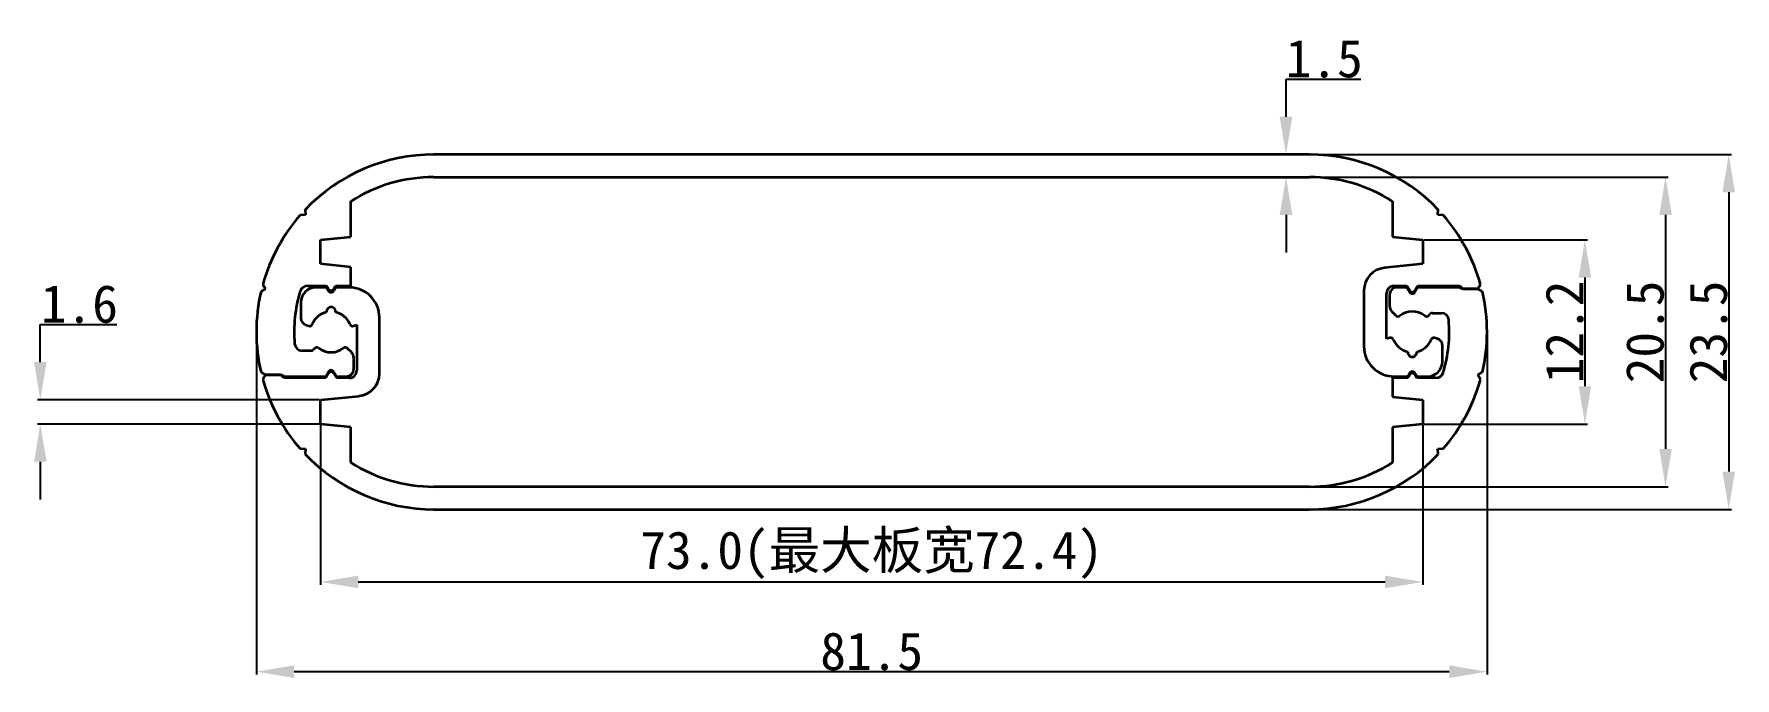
# Model space of a CAD drawing. Header units: inches. Extents: x -15 to 98, y -11 to 31.
import ezdxf

# ---------------------------------------------------------------- set-up
doc = ezdxf.new("R2010")
doc.units = ezdxf.units.IN
doc.header["$MEASUREMENT"] = 0
doc.layers.add('1', color=30, linetype='Continuous')
doc.layers.add('Visible (ISO)', color=7, linetype='Continuous', lineweight=35)
doc.styles.get("Standard").update_dxf_attribs({"font": 'simhei.ttf'})
doc.dimstyles.get("Standard").update_dxf_attribs({"dimtxt": 2.5, "dimasz": 2.5, "dimexe": 0.18, "dimexo": 0.0625, "dimgap": 0.09, "dimtad": 1, "dimtoh": 1, "dimdec": 1, "dimzin": 0, "dimdsep": 46, "dimtxsty": 'Standard', "dimcen": 0.09, "dimadec": 0, "dimazin": 0, "dimtfac": 1, "dimtdec": 1, "dimtofl": 0, "dimtmove": 0, "dimatfit": 3, "dimfxl": 1, "dimtolj": 1, "dimtzin": 0, "dimarcsym": 0})

# ---------------------------------------------------------------- blocks, each defined once
blk = doc.blocks.new('*D5')
at = {"color": 0, "lineweight": -2}
for p, q in [((69.81, 23.5), (97.69, 23.5)), ((97.51, 21), (97.51, 2.5)), ((69.81, 0), (97.69, 0))]:
    blk.add_line(p, q, dxfattribs=at)
at = {"color": 0}
for points in [[(97.09, 21), (97.92, 21), (97.51, 23.5)], [(97.09, 2.5), (97.92, 2.5), (97.51, 0)]]:
    blk.add_solid(points, dxfattribs=at)
at = {"layer": 'Defpoints', "color": 0}
for p in [(69.75, 23.5), (69.75, 0), (97.51, 0)]:
    blk.add_point(p, dxfattribs=at)
at = {"color": 0, "insert": (96.17, 11.75), "char_height": 2.5, "attachment_point": 5, "rotation": 90}
blk.add_mtext('\\A1;23.5', dxfattribs=at)
blk = doc.blocks.new('*D6')
at = {"color": 0, "lineweight": -2}
for p, q in [((0, 11.69), (0, -10.93)), ((81.5, 11.69), (81.5, -10.93)), ((79, -10.75), (2.5, -10.75))]:
    blk.add_line(p, q, dxfattribs=at)
at = {"color": 0}
for points in [[(2.5, -10.33), (2.5, -11.17), (0, -10.75)], [(79, -10.33), (79, -11.17), (81.5, -10.75)]]:
    blk.add_solid(points, dxfattribs=at)
at = {"layer": 'Defpoints', "color": 0}
for p in [(0, 11.75), (81.5, 11.75), (0, -10.75)]:
    blk.add_point(p, dxfattribs=at)
at = {"color": 0, "insert": (40.75, -9.41), "char_height": 2.5, "attachment_point": 5}
blk.add_mtext('\\A1;81.5', dxfattribs=at)
blk = doc.blocks.new('*D8')
at = {"color": 0, "lineweight": -2}
for p, q in [((-14.31, 9.75), (-14.31, 12.25)), ((-14.31, 12.25), (-9.23, 12.25)), ((4.19, 7.25), (-14.49, 7.25)), ((4.19, 5.65), (-14.49, 5.65)), ((-14.31, 3.15), (-14.31, 0.65))]:
    blk.add_line(p, q, dxfattribs=at)
at = {"color": 0}
for points in [[(-14.72, 9.75), (-13.89, 9.75), (-14.31, 7.25)], [(-14.72, 3.15), (-13.89, 3.15), (-14.31, 5.65)]]:
    blk.add_solid(points, dxfattribs=at)
at = {"layer": 'Defpoints', "color": 0}
for p in [(-14.31, 7.25), (4.25, 7.25), (4.25, 5.65)]:
    blk.add_point(p, dxfattribs=at)
at = {"color": 0, "insert": (-11.72, 13.59), "char_height": 2.5, "attachment_point": 5}
blk.add_mtext('\\A1;1.6', dxfattribs=at)
blk = doc.blocks.new('*D9')
at = {"color": 0, "lineweight": -2}
for p, q in [((69.81, 22), (93.5, 22)), ((93.32, 19.5), (93.32, 4)), ((69.81, 1.5), (93.5, 1.5))]:
    blk.add_line(p, q, dxfattribs=at)
at = {"color": 0}
for points in [[(92.91, 19.5), (93.74, 19.5), (93.32, 22)], [(92.91, 4), (93.74, 4), (93.32, 1.5)]]:
    blk.add_solid(points, dxfattribs=at)
at = {"layer": 'Defpoints', "color": 0}
for p in [(69.75, 22), (69.75, 1.5), (93.32, 1.5)]:
    blk.add_point(p, dxfattribs=at)
at = {"color": 0, "insert": (91.97, 11.75), "char_height": 2.5, "attachment_point": 5, "rotation": 90}
blk.add_mtext('\\A1;20.5', dxfattribs=at)
blk = doc.blocks.new('*D10')
at = {"color": 0, "lineweight": -2}
for p, q in [((77.31, 17.85), (88.16, 17.85)), ((87.98, 15.35), (87.98, 8.15)), ((77.31, 5.65), (88.16, 5.65))]:
    blk.add_line(p, q, dxfattribs=at)
at = {"color": 0}
for points in [[(87.57, 15.35), (88.4, 15.35), (87.98, 17.85)], [(87.57, 8.15), (88.4, 8.15), (87.98, 5.65)]]:
    blk.add_solid(points, dxfattribs=at)
at = {"layer": 'Defpoints', "color": 0}
for p in [(77.25, 17.85), (77.25, 5.65), (87.98, 5.65)]:
    blk.add_point(p, dxfattribs=at)
at = {"color": 0, "insert": (86.64, 11.75), "char_height": 2.5, "attachment_point": 5, "rotation": 90}
blk.add_mtext('\\A1;12.2', dxfattribs=at)
blk = doc.blocks.new('*D11')
at = {"layer": '1', "color": 0, "lineweight": -2}
for p, q in [((4.25, 5.59), (4.25, -4.99)), ((77.25, 5.59), (77.25, -4.99)), ((6.75, -4.81), (74.75, -4.81))]:
    blk.add_line(p, q, dxfattribs=at)
at = {"layer": '1', "color": 0}
for points in [[(6.75, -4.39), (6.75, -5.22), (4.25, -4.81)], [(74.75, -4.39), (74.75, -5.22), (77.25, -4.81)]]:
    blk.add_solid(points, dxfattribs=at)
at = {"layer": 'Defpoints', "color": 0}
for p in [(4.25, 5.65), (77.25, 5.65), (77.25, -4.81)]:
    blk.add_point(p, dxfattribs=at)
at = {"layer": '1', "color": 0, "insert": (40.75, -3.03), "char_height": 2.5, "attachment_point": 5}
blk.add_mtext('\\A1;73.0(最大板宽72.4)', dxfattribs=at)
blk = doc.blocks.new('*D12')
at = {"color": 0, "lineweight": -2}
for p, q in [((68.19, 26), (68.19, 28.5)), ((68.19, 28.5), (73.15, 28.5)), ((68.13, 23.5), (68.01, 23.5)), ((68.13, 22), (68.01, 22)), ((68.19, 19.5), (68.19, 17))]:
    blk.add_line(p, q, dxfattribs=at)
at = {"color": 0}
for points in [[(67.77, 26), (68.61, 26), (68.19, 23.5)], [(67.77, 19.5), (68.61, 19.5), (68.19, 22)]]:
    blk.add_solid(points, dxfattribs=at)
at = {"layer": 'Defpoints', "color": 0}
for p in [(68.19, 23.5), (68.19, 23.5), (68.19, 22)]:
    blk.add_point(p, dxfattribs=at)
at = {"color": 0, "insert": (70.72, 29.84), "char_height": 2.5, "attachment_point": 5}
blk.add_mtext('\\A1;1.5', dxfattribs=at)

msp = doc.modelspace()

# ---------------------------------------------------------------- linework, layer by layer
at = {"layer": 'Visible (ISO)'}
for p, q in [((69.75, 23.5), (11.75, 23.5)), ((11.75, 22), (69.75, 22)), ((6.25, 18.05), (6.25, 20.4)), ((75.25, 20.4), (75.25, 18.05)), ((3.25, 19.5), (2.9, 19.48)), ((3.23, 19.85), (3.25, 19.5)), ((78.25, 19.5), (78.27, 19.85)), ((78.6, 19.48), (78.25, 19.5)), ((4.25, 17.85), (6.25, 18.05)), ((75.25, 18.05), (77.25, 17.85)), ((4.25, 16.25), (4.25, 17.85)), ((77.25, 17.85), (77.25, 16.25)), ((6.25, 16.05), (4.25, 16.25)), ((6.25, 14.8), (6.25, 16.05)), ((77.25, 16.25), (74.7, 16)), ((0.43, 14.9), (0.61, 14.6)), ((3.38, 14.8), (4.65, 14.8)), ((4.65, 14.7), (3.95, 14.7)), ((4.65, 14.8), (4.78, 14.58)), ((4.78, 14.48), (4.65, 14.7)), ((5.12, 14.58), (5.25, 14.8)), ((5.25, 14.7), (5.12, 14.48)), ((5.25, 14.8), (6.25, 14.8)), ((6.15, 14.7), (5.25, 14.7)), ((75.35, 14.8), (76.2, 14.8)), ((76.2, 14.7), (75.55, 14.7)), ((76.2, 14.8), (76.38, 14.49)), ((76.38, 14.39), (76.2, 14.7)), ((76.72, 14.49), (76.9, 14.8)), ((76.9, 14.7), (76.72, 14.39)), ((76.9, 14.8), (79.69, 14.8)), ((79.69, 14.7), (76.9, 14.7)), ((79.69, 14.8), (79.89, 14.6)), ((79.79, 14.6), (79.69, 14.7)), ((80.89, 14.6), (81.07, 14.9)), ((0.61, 14.6), (0.31, 14.42)), ((2.95, 13.7), (2.95, 12.67)), ((73.35, 14.5), (73.35, 10.8)), ((74.85, 11.29), (74.85, 14.3)), ((75.05, 14.2), (75.05, 13.46)), ((80.89, 14.6), (79.79, 14.6)), ((79.89, 14.6), (80.89, 14.6)), ((81.19, 14.42), (80.89, 14.6)), ((8.15, 9), (8.15, 12.7)), ((75.2, 13.1), (75.46, 12.84)), ((77.64, 12.84), (77.74, 12.94)), ((77.88, 13), (78.47, 13)), ((3.32, 12.19), (3.47, 12.15)), ((6.43, 12.15), (6.65, 12.21)), ((6.65, 12.21), (6.65, 9.2)), ((75.07, 11.35), (74.85, 11.29)), ((78.18, 11.31), (78.03, 11.35)), ((3.62, 10.5), (3.03, 10.5)), ((3.86, 10.66), (3.76, 10.56)), ((6.3, 10.4), (6.04, 10.66)), ((78.55, 9.8), (78.55, 10.83)), ((0.31, 9.08), (0.61, 8.9)), ((4.6, 8.8), (4.78, 9.11)), ((5.12, 9.11), (5.3, 8.8)), ((6.45, 9.3), (6.45, 10.04)), ((76.25, 8.8), (76.38, 9.02)), ((76.72, 9.02), (76.85, 8.8)), ((80.89, 8.9), (81.19, 9.08)), ((0.61, 8.9), (0.43, 8.6)), ((1.61, 8.9), (0.61, 8.9)), ((0.61, 8.9), (1.71, 8.9)), ((1.81, 8.7), (1.61, 8.9)), ((1.71, 8.9), (1.81, 8.8)), ((1.81, 8.8), (4.6, 8.8)), ((4.6, 8.7), (1.81, 8.7)), ((4.78, 9.01), (4.6, 8.7)), ((5.3, 8.7), (5.12, 9.01)), ((5.3, 8.8), (5.95, 8.8)), ((6.15, 8.7), (5.3, 8.7)), ((76.25, 8.7), (75.25, 8.7)), ((75.25, 8.7), (75.25, 7.45)), ((75.35, 8.8), (76.25, 8.8)), ((76.38, 8.92), (76.25, 8.7)), ((76.85, 8.7), (76.72, 8.92)), ((76.85, 8.8), (77.55, 8.8)), ((78.12, 8.7), (76.85, 8.7)), ((81.07, 8.6), (80.89, 8.9)), ((4.25, 7.25), (6.8, 7.5)), ((4.25, 5.65), (4.25, 7.25)), ((75.25, 7.45), (77.25, 7.25)), ((77.25, 7.25), (77.25, 5.65)), ((6.25, 5.45), (4.25, 5.65)), ((77.25, 5.65), (75.25, 5.45)), ((6.25, 3.1), (6.25, 5.45)), ((75.25, 5.45), (75.25, 3.1)), ((2.9, 4.02), (3.25, 4)), ((3.25, 4), (3.23, 3.65)), ((78.25, 4), (78.6, 4.02)), ((78.27, 3.65), (78.25, 4)), ((69.75, 1.5), (11.75, 1.5)), ((11.75, 0), (69.75, 0))]:
    msp.add_line(p, q, dxfattribs=at)
for centre, radius, start, end in [((11.75, 11.75), 11.75, 90, 136.4446), ((69.75, 11.75), 11.75, 43.5554, 90), ((11.75, 11.75), 10.25, 90, 122.4515), ((69.75, 11.75), 10.25, 57.5485, 90), ((11.75, 11.75), 11.75, 138.8575, 164.4446), ((69.75, 11.75), 11.75, 15.5554, 41.1425), ((74.85, 14.5), 1.5, 95.7106, 180), ((3.38, 14.3), 0.5, 90, 163.0565), ((3.95, 13.7), 1, 90, 180), ((6.15, 12.7), 2, 360, 90), ((75.35, 14.3), 0.5, 90, 180), ((75.55, 14.2), 0.5, 90, 180), ((11.75, 11.75), 11.75, 166.8575, 193.1425), ((11.75, 11.75), 9.25, 163.0565, 184.9171), ((4.95, 14.68), 0.2, 210, 330), ((4.95, 14.58), 0.2, 210, 330), ((76.55, 14.59), 0.2, 210, 330), ((76.55, 14.49), 0.2, 210, 330), ((69.75, 11.75), 11.75, 346.8575, 13.1425), ((3.45, 12.67), 0.5, 180, 255), ((4.95, 11.75), 1.35, 102.7587, 157.5863), ((4.95, 13.1), 0.3, 353.6206, 186.3794), ((4.95, 11.75), 1.35, 22.4137, 77.2413), ((75.55, 13.46), 0.5, 180, 225), ((75.6, 12.98), 0.2, 225, 307.5863), ((76.55, 11.75), 1.35, 52.4137, 127.5863), ((77.5, 12.98), 0.2, 232.4137, 315), ((77.88, 12.8), 0.2, 90, 135), ((78.47, 12.5), 0.5, 4.9171, 90), ((69.75, 11.75), 9.25, 343.0565, 4.9171), ((3.52, 12.34), 0.2, 255, 337.5863), ((6.38, 12.34), 0.2, 202.4137, 285), ((75.12, 11.16), 0.2, 22.4137, 105), ((77.98, 11.16), 0.2, 75, 157.5863), ((78.05, 10.83), 0.5, 0, 75), ((3.03, 11), 0.5, 184.9171, 270), ((3.62, 10.7), 0.2, 270, 315), ((4, 10.52), 0.2, 52.4137, 135), ((4.95, 11.75), 1.35, 232.4137, 307.5863), ((5.9, 10.52), 0.2, 45, 127.5863), ((5.95, 10.04), 0.5, 360, 45), ((75.35, 10.8), 2, 180, 270), ((76.55, 11.75), 1.35, 202.4137, 257.2413), ((76.55, 10.4), 0.3, 173.6206, 6.3794), ((76.55, 11.75), 1.35, 282.7587, 337.5863), ((4.95, 9.01), 0.2, 30, 150), ((4.95, 8.91), 0.2, 30, 150), ((5.95, 9.3), 0.5, 270, 0), ((6.15, 9.2), 0.5, 270, 0), ((76.55, 8.92), 0.2, 30, 150), ((76.55, 8.82), 0.2, 30, 150), ((77.55, 9.8), 1, 270, 0), ((78.12, 9.2), 0.5, 270, 343.0565), ((11.75, 11.75), 11.75, 195.5554, 221.1425), ((6.65, 9), 1.5, 275.7106, 360), ((69.75, 11.75), 11.75, 318.8575, 344.4446), ((11.75, 11.75), 11.75, 223.5554, 270), ((69.75, 11.75), 11.75, 270, 316.4446), ((11.75, 11.75), 10.25, 237.5485, 270), ((69.75, 11.75), 10.25, 270, 302.4515)]:
    msp.add_arc(centre, radius, start, end, dxfattribs=at)

# ---------------------------------------------------------------- dimensions: what is measured, and where the dimension line sits
for base, p1, p2, picture, middle in [((68.19, 23.5), (68.19, 22), (68.19, 23.5), '*D12', (70.72, 29.84)), ((93.32, 1.5), (69.75, 22), (69.75, 1.5), '*D9', (91.97, 11.75)), ((87.98, 5.65), (77.25, 17.85), (77.25, 5.65), '*D10', (86.64, 11.75)), ((-14.31, 7.25), (4.25, 5.65), (4.25, 7.25), '*D8', (-11.72, 13.59))]:
    dim = msp.add_linear_dim(base=base, p1=p1, p2=p2, angle=90, dimstyle='Standard')
    dim.commit()
    dim.dimension.update_dxf_attribs({"geometry": picture, "text_midpoint": middle})
dim = msp.add_linear_dim(base=(97.51, 0), p1=(69.75, 23.5), p2=(69.75, 0), angle=270, dimstyle='Standard')
dim.commit()
dim.dimension.update_dxf_attribs({"geometry": '*D5', "text_midpoint": (97.51, 11.75), "dimtype": 160})
dim = msp.add_linear_dim(base=(0, -10.75), p1=(81.5, 11.75), p2=(0, 11.75), dimstyle='Standard')
dim.commit()
dim.dimension.update_dxf_attribs({"geometry": '*D6', "text_midpoint": (40.75, -9.41)})
at = {"layer": '1'}
dim = msp.add_linear_dim(base=(77.25, -4.81), p1=(4.25, 5.65), p2=(77.25, 5.65), angle=180, text='<>(最大板宽72.4)', dimstyle='Standard', dxfattribs=at)
dim.commit()
dim.dimension.update_dxf_attribs({"geometry": '*D11', "text_midpoint": (40.75, -3.03)})

doc.saveas('drawing.dxf')
